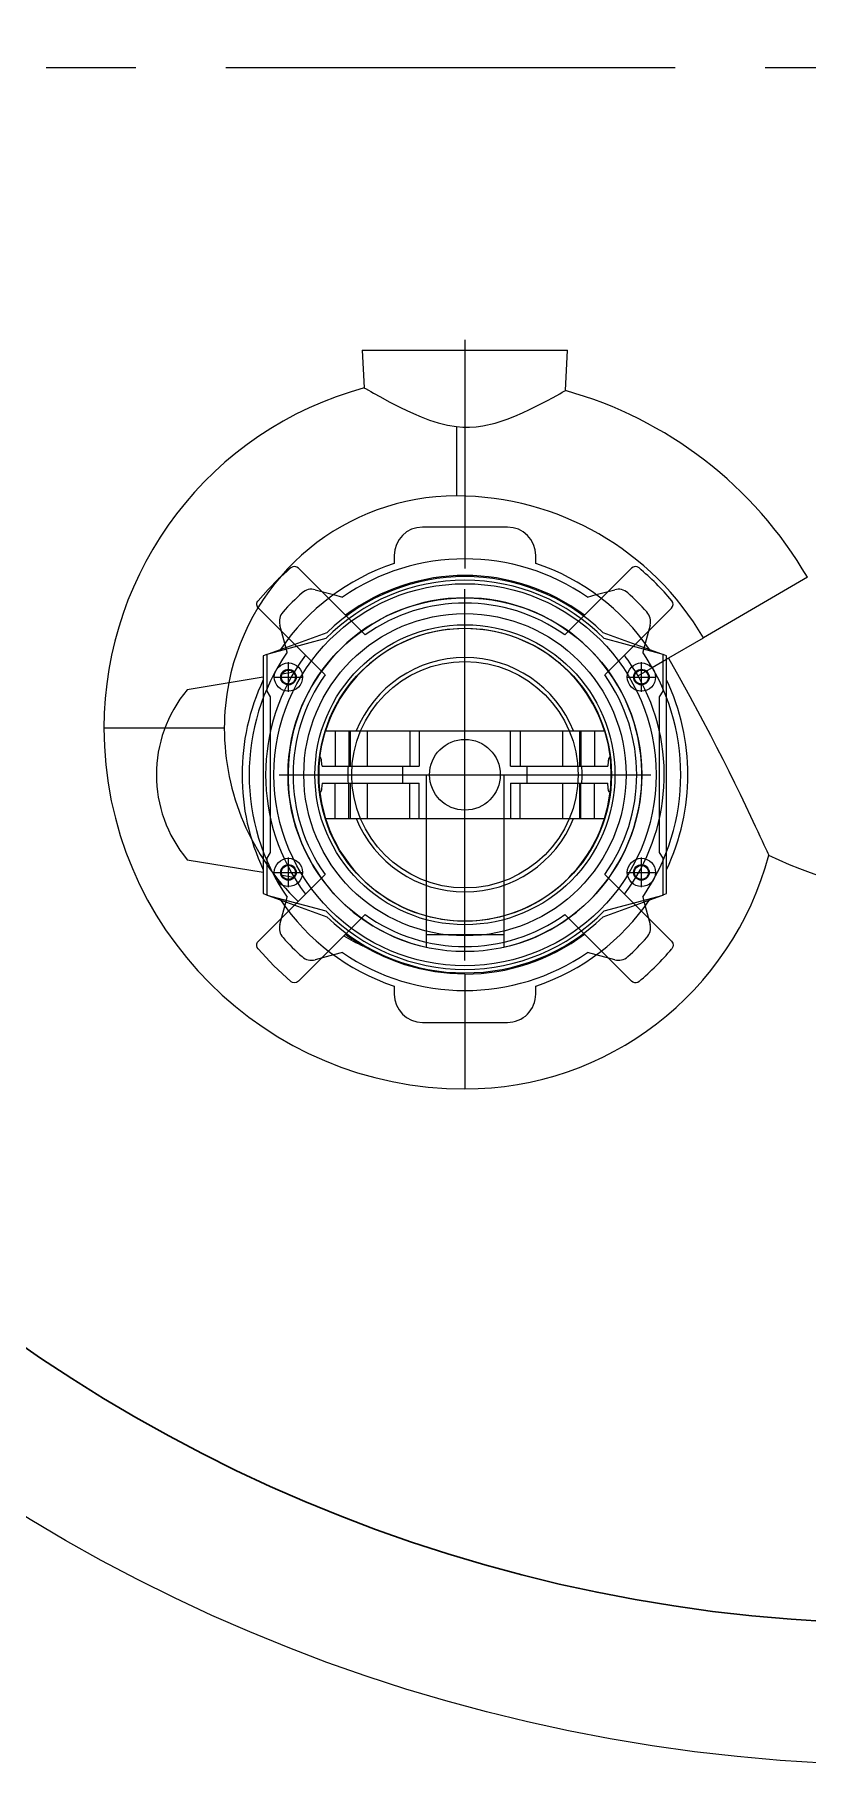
# Model space of a CAD drawing. Header units: millimetres. Extents: x 24859265 to 26550985, y 32092698 to 33532929.
# Drawn here: x 26304512 to 26305058, y 33049108 to 33050331 of the extents above; entities that cross this region are included whole.
import ezdxf

# ---------------------------------------------------------------- set-up
doc = ezdxf.new("R2010")
doc.units = ezdxf.units.MM
doc.linetypes.add('осевая', pattern=[50.8, 31.75, -6.35, 6.35, -6.35])

msp = doc.modelspace()

# ---------------------------------------------------------------- linework, layer by layer
at = {"color": 1, "linetype": 'осевая', "lineweight": 15, "ltscale": 10}
msp.add_line((26303630.9466, 33050307.8732), (26306630.9466, 33050307.8732), dxfattribs=at)
for p, q in [((26304743.3614, 33050107.9935), (26304744.7595, 33050081.3149)), ((26304743.3614, 33050107.9935), (26304888.3614, 33050107.9935)), ((26304815.8614, 33050115.3435), (26304815.8614, 33049953.6435)), ((26304886.8665, 33050079.4699), (26304888.3614, 33050107.9935)), ((26304809.8614, 33050054.0513), (26304809.8614, 33050004.9935)), ((26304845.8614, 33049982.9935), (26304785.8614, 33049982.9935)), ((26304765.8614, 33049962.9935), (26304765.8614, 33049957.3463)), ((26304865.8614, 33049957.3463), (26304865.8614, 33049962.9935)), ((26304745.3627, 33049906.7764), (26304698.2594, 33049953.8797)), ((26304933.4633, 33049953.8797), (26304886.36, 33049906.7764)), ((26304710.0798, 33049938.7405), (26304723.0728, 33049935.2591)), ((26304815.8614, 33049676.7435), (26304815.8614, 33049939.2435)), ((26304908.6499, 33049935.2591), (26304921.6429, 33049938.7405)), ((26305057.7814, 33049947.5779), (26304984.3556, 33049904.7567)), ((26304669.9752, 33049925.5954), (26304717.0784, 33049878.4922)), ((26304723.0728, 33049935.2591), (26304729.3467, 33049933.578)), ((26304902.376, 33049933.578), (26304908.6499, 33049935.2591)), ((26304961.7476, 33049925.5954), (26304914.6443, 33049878.4922)), ((26304688.5958, 33049900.7821), (26304685.1143, 33049913.775)), ((26304946.6084, 33049913.775), (26304943.127, 33049900.7821)), ((26304717.6026, 33049904.178), (26304675.8614, 33049892.9935)), ((26304718.215, 33049908.3189), (26304676.7994, 33049893.2448)), ((26304690.2769, 33049894.5081), (26304688.5958, 33049900.7821)), ((26304954.9233, 33049893.2448), (26304913.5078, 33049908.3189)), ((26304955.8614, 33049892.9935), (26304914.1201, 33049904.178)), ((26304943.127, 33049900.7821), (26304941.4459, 33049894.5081)), ((26304958.3614, 33049889.5971), (26304984.3556, 33049904.7567)), ((26304675.8614, 33049892.9034), (26304673.3614, 33049891.9935)), ((26304673.3614, 33049891.9935), (26304673.3614, 33049723.9935)), ((26304676.7994, 33049893.2448), (26304675.8614, 33049892.9034)), ((26304675.8614, 33049892.9935), (26304675.8614, 33049866.9935)), ((26304691.1808, 33049866.4935), (26304691.1808, 33049887.4935)), ((26304940.542, 33049866.4935), (26304940.542, 33049887.4935)), ((26304948.2443, 33049883.697), (26304958.3614, 33049889.5971)), ((26304955.8614, 33049892.9034), (26304954.9233, 33049893.2448)), ((26304955.8614, 33049866.9935), (26304955.8614, 33049892.9935)), ((26304958.3614, 33049891.9935), (26304955.8614, 33049892.9034)), ((26304958.3614, 33049723.9935), (26304958.3614, 33049891.9935)), ((26304673.3614, 33049876.8549), (26304619.6614, 33049867.9935)), ((26304680.6808, 33049876.9935), (26304701.6808, 33049876.9935)), ((26304694.8413, 33049880.3994), (26304686.62, 33049879.0428)), ((26304930.042, 33049876.9935), (26304951.042, 33049876.9935)), ((26304948.0861, 33049883.6047), (26304938.1432, 33049877.8061)), ((26304675.8614, 33049866.9935), (26304678.3614, 33049862.9935)), ((26304678.3614, 33049862.9935), (26304678.3614, 33049752.9935)), ((26304953.3614, 33049862.9935), (26304955.8614, 33049866.9935)), ((26304953.3614, 33049752.9935), (26304953.3614, 33049862.9935)), ((26304603.8806, 33049840.9935), (26304560.8614, 33049840.9935)), ((26304645.8614, 33049840.9935), (26304603.8806, 33049840.9935)), ((26304717.3226, 33049838.9935), (26304914.4001, 33049838.9935)), ((26304724.2283, 33049838.9935), (26304724.2283, 33049813.9935)), ((26304733.8876, 33049838.9935), (26304733.8876, 33049813.9935)), ((26304734.8614, 33049838.9935), (26304734.8614, 33049813.9935)), ((26304746.8614, 33049838.9935), (26304746.8614, 33049813.9935)), ((26304776.8614, 33049838.9935), (26304776.8614, 33049813.9935)), ((26304783.6326, 33049838.9935), (26304783.6326, 33049813.9935)), ((26304848.0901, 33049813.9935), (26304848.0901, 33049838.9935)), ((26304854.8614, 33049838.9935), (26304854.8614, 33049813.9935)), ((26304884.8614, 33049838.9935), (26304884.8614, 33049813.9935)), ((26304896.8614, 33049838.9935), (26304896.8614, 33049813.9935)), ((26304897.8351, 33049838.9935), (26304897.8351, 33049813.9935)), ((26304907.4944, 33049838.9935), (26304907.4944, 33049813.9935)), ((26304714.9681, 33049813.9935), (26304771.8614, 33049813.9935)), ((26304771.8614, 33049813.9935), (26304783.6326, 33049813.9935)), ((26304771.8614, 33049813.9935), (26304771.8614, 33049801.9935)), ((26304848.0901, 33049813.9935), (26304859.8614, 33049813.9935)), ((26304859.8614, 33049813.9935), (26304916.7547, 33049813.9935)), ((26304859.8614, 33049801.9935), (26304859.8614, 33049813.9935)), ((26304684.6114, 33049807.9935), (26304947.1114, 33049807.9935)), ((26304714.9681, 33049801.9935), (26304771.8614, 33049801.9935)), ((26304724.2283, 33049776.9935), (26304724.2283, 33049801.9935)), ((26304733.8876, 33049776.9935), (26304733.8876, 33049801.9935)), ((26304734.8614, 33049801.9935), (26304734.8614, 33049776.9935)), ((26304746.8614, 33049801.9935), (26304746.8614, 33049776.9935)), ((26304771.8614, 33049801.9935), (26304783.6326, 33049801.9935)), ((26304776.8614, 33049776.9935), (26304776.8614, 33049801.9935)), ((26304783.6326, 33049776.9935), (26304783.6326, 33049801.9935)), ((26304788.3614, 33049807.9935), (26304843.3614, 33049807.9935)), ((26304788.3614, 33049807.9935), (26304788.3614, 33049686.056)), ((26304843.3614, 33049807.9935), (26304843.3614, 33049686.056)), ((26304848.0901, 33049801.9935), (26304859.8614, 33049801.9935)), ((26304848.0901, 33049801.9935), (26304848.0901, 33049776.9935)), ((26304854.8614, 33049776.9935), (26304854.8614, 33049801.9935)), ((26304859.8614, 33049801.9935), (26304916.7547, 33049801.9935)), ((26304884.8614, 33049801.9935), (26304884.8614, 33049776.9935)), ((26304896.8614, 33049801.9935), (26304896.8614, 33049776.9935)), ((26304897.8351, 33049776.9935), (26304897.8351, 33049801.9935)), ((26304907.4944, 33049776.9935), (26304907.4944, 33049801.9935)), ((26304717.3226, 33049776.9935), (26304914.4001, 33049776.9935)), ((26304678.3614, 33049752.9935), (26304675.8614, 33049748.9935)), ((26304955.8614, 33049748.9935), (26304953.3614, 33049752.9935)), ((26304619.6614, 33049747.9935), (26304673.3614, 33049739.1321)), ((26304675.8614, 33049748.9935), (26304675.8614, 33049722.9935)), ((26304691.1808, 33049728.4935), (26304691.1808, 33049749.4935)), ((26304940.542, 33049728.4935), (26304940.542, 33049749.4935)), ((26304955.8614, 33049722.9935), (26304955.8614, 33049748.9935)), ((26304669.9752, 33049690.3916), (26304717.0784, 33049737.4948)), ((26304680.6808, 33049738.9935), (26304701.6808, 33049738.9935)), ((26304686.62, 33049736.9442), (26304694.8413, 33049735.5876)), ((26304914.6443, 33049737.4948), (26304961.7476, 33049690.3916)), ((26304930.042, 33049738.9935), (26304951.042, 33049738.9935)), ((26304673.3614, 33049723.9935), (26304675.8614, 33049723.0836)), ((26304675.8614, 33049723.0836), (26304676.7994, 33049722.7421)), ((26304675.8614, 33049722.9935), (26304717.6026, 33049711.809)), ((26304676.7994, 33049722.7421), (26304718.215, 33049707.6681)), ((26304688.5958, 33049715.2049), (26304690.2769, 33049721.4789)), ((26304913.5078, 33049707.6681), (26304954.9233, 33049722.7421)), ((26304914.1201, 33049711.809), (26304955.8614, 33049722.9935)), ((26304941.4459, 33049721.4789), (26304943.127, 33049715.2049)), ((26304954.9233, 33049722.7421), (26304955.8614, 33049723.0836)), ((26304955.8614, 33049723.0836), (26304958.3614, 33049723.9935)), ((26304685.1143, 33049702.212), (26304688.5958, 33049715.2049)), ((26304745.3627, 33049709.2105), (26304698.2594, 33049662.1073)), ((26304933.4633, 33049662.1073), (26304886.36, 33049709.2105)), ((26304943.127, 33049715.2049), (26304946.6084, 33049702.212)), ((26304788.3614, 33049695.1446), (26304843.3614, 33049695.1446)), ((26304723.0728, 33049680.7279), (26304710.0798, 33049677.2464)), ((26304729.3467, 33049682.409), (26304723.0728, 33049680.7279)), ((26304908.6499, 33049680.7279), (26304902.376, 33049682.409)), ((26304921.6429, 33049677.2464), (26304908.6499, 33049680.7279)), ((26304815.8614, 33049667.1649), (26304815.8614, 33049632.9935)), ((26304765.8614, 33049658.6407), (26304765.8614, 33049652.9935)), ((26304865.8614, 33049652.9935), (26304865.8614, 33049658.6407)), ((26304785.8614, 33049632.9935), (26304845.8614, 33049632.9935)), ((26304815.8614, 33049632.9935), (26304815.8614, 33049585.9935))]:
    msp.add_line(p, q)
for points in [[(26304744.7586, 33050081.3321), (26304744.9168, 33050081.242), (26304745.511, 33050080.9037), (26304747.6742, 33050079.6765), (26304749.2982, 33050078.76), (26304751.2639, 33050077.6568), (26304756.188, 33050074.9278), (26304762.3823, 33050071.5831), (26304766.1968, 33050069.5856), (26304770.3105, 33050067.4971), (26304774.7591, 33050065.3301), (26304779.4848, 33050063.1529), (26304784.9422, 33050060.831), (26304790.7191, 33050058.6438), (26304796.9232, 33050056.6655), (26304803.4566, 33050055.0686), (26304809.8614, 33050054.0513)], [(26304809.8614, 33050054.0513), (26304814.4309, 33050053.6895), (26304819.1024, 33050053.6505), (26304823.7942, 33050053.9463), (26304828.5059, 33050054.5705), (26304837.2458, 33050056.5271), (26304845.6688, 33050059.2583), (26304851.1865, 33050061.4145), (26304856.4472, 33050063.6908), (26304861.4972, 33050066.044), (26304866.2304, 33050068.3734), (26304870.4346, 33050070.5258), (26304874.2754, 33050072.5495), (26304877.7634, 33050074.4275), (26304880.7746, 33050076.0752), (26304882.9338, 33050077.2698), (26304884.6571, 33050078.2303), (26304885.927, 33050078.9417), (26304886.6707, 33050079.3597), (26304886.8665, 33050079.4699), (26304886.8665, 33050079.4699)], [(26304669.7435, 33049930.9999), (26304676.7265, 33049938.8464), (26304684.1535, 33049946.3193)], [(26304669.6162, 33049926.0071), (26304669.1988, 33049926.6902), (26304668.8282, 33049927.9804), (26304668.9055, 33049929.3211), (26304669.4223, 33049930.5609), (26304669.7435, 33049930.9999)], [(26304959.6054, 33049890.3227), (26304967.2639, 33049876.885), (26304974.7618, 33049863.3554), (26304982.1157, 33049849.7146), (26304989.2971, 33049836.033), (26304993.6684, 33049827.5312), (26304997.9582, 33049819.0613), (26305002.1757, 33049810.6138), (26305006.2865, 33049802.268), (26305010.2073, 33049794.2073), (26305013.9762, 33049786.3694), (26305017.6068, 33049778.7385), (26305020.9854, 33049771.5689), (26305022.6954, 33049767.9158), (26305024.2864, 33049764.5024), (26305025.7492, 33049761.3521), (26305027.0547, 33049758.5312), (26305028.1516, 33049756.154), (26305029.059, 33049754.1829), (26305029.7588, 33049752.6599), (26305030.2293, 33049751.6344), (26305030.426, 33049751.2055), (26305030.4572, 33049751.1374)], [(26304713.1305, 33049818.8224), (26304714.4652, 33049827.7347), (26304716.5716, 33049836.4969), (26304717.3226, 33049838.9935)], [(26304914.4001, 33049838.9935), (26304916.727, 33049830.2873), (26304918.2862, 33049821.4115), (26304918.5922, 33049818.8224)], [(26304714.9681, 33049813.9935), (26304714.6231, 33049817.6825), (26304714.422, 33049818.8477), (26304714.1516, 33049819.7947), (26304713.94, 33049820.1508), (26304713.7082, 33049820.2049), (26304713.5071, 33049819.9785), (26304713.2465, 33049819.2895), (26304713.1305, 33049818.8224)], [(26304918.5922, 33049818.8224), (26304918.5766, 33049818.8917), (26304918.2859, 33049819.8384), (26304918.0684, 33049820.1692), (26304917.8332, 33049820.1917), (26304917.634, 33049819.9328), (26304917.3862, 33049819.2142), (26304917.0786, 33049817.5306), (26304916.7547, 33049813.9935)], [(26304714.9681, 33049801.9935), (26304714.6231, 33049798.3045), (26304714.422, 33049797.1393), (26304714.1516, 33049796.1923), (26304713.94, 33049795.8361), (26304713.7082, 33049795.782), (26304713.5071, 33049796.0085), (26304713.2465, 33049796.6975), (26304713.1305, 33049797.1646)], [(26304918.5922, 33049797.1646), (26304918.5766, 33049797.0953), (26304918.2859, 33049796.1486), (26304918.0684, 33049795.8178), (26304917.8332, 33049795.7953), (26304917.634, 33049796.0542), (26304917.3862, 33049796.7727), (26304917.0786, 33049798.4564), (26304916.7547, 33049801.9935)], [(26304713.1305, 33049797.1646), (26304714.4652, 33049788.2523), (26304716.5716, 33049779.4901), (26304717.3226, 33049776.9935)], [(26304914.4001, 33049776.9935), (26304916.727, 33049785.6997), (26304918.2862, 33049794.5755), (26304918.5922, 33049797.1646)], [(26304669.7435, 33049684.9871), (26304669.1031, 33049686.0445), (26304668.8201, 33049687.2001), (26304668.8989, 33049688.4311), (26304669.4149, 33049689.6883), (26304669.9752, 33049690.3916)], [(26304692.8549, 33049661.8757), (26304680.8453, 33049672.8948), (26304669.7435, 33049684.9871)], [(26304815.8614, 33049667.1649), (26304805.2364, 33049667.5671), (26304794.6115, 33049668.7807), (26304783.9222, 33049670.8419), (26304773.3615, 33049673.7432), (26304765.7614, 33049676.3942), (26304758.3009, 33049679.4854), (26304750.9577, 33049683.0359), (26304743.8081, 33049687.0184)], [(26304961.7476, 33049690.3916), (26304962.6479, 33049689.0111), (26304962.9188, 33049687.6154), (26304962.7505, 33049686.4139), (26304962.2968, 33049685.4203), (26304961.9792, 33049684.9871)], [(26304698.2594, 33049662.1073), (26304696.7587, 33049661.1625), (26304695.4347, 33049660.9357), (26304694.0288, 33049661.1895), (26304693.0362, 33049661.7318), (26304692.8549, 33049661.8757)], [(26304938.8678, 33049661.8757), (26304937.9125, 33049661.2788), (26304936.8801, 33049660.9792), (26304935.7869, 33049660.9677), (26304934.5869, 33049661.3172), (26304933.4633, 33049662.1073)]]:
    msp.add_lwpolyline(points)
at = {"ltscale": 10}
msp.add_circle((26305130.9466, 33050307.9935), 1200, dxfattribs=at)
at = {"lineweight": 30}
msp.add_circle((26305130.9466, 33050307.9935), 1100, dxfattribs=at)
for centre, radius in [((26304815.8614, 33049807.9935), 135), ((26304815.8614, 33049807.9935), 125), ((26304815.8614, 33049807.9935), 113.85), ((26304815.8614, 33049807.9935), 106), ((26304815.8614, 33049807.9935), 103.5), ((26304815.8614, 33049807.9935), 80), ((26304691.1808, 33049876.9935), 10), ((26304691.1808, 33049876.9935), 5.5), ((26304691.1808, 33049876.9935), 5), ((26304940.542, 33049876.9935), 10), ((26304940.542, 33049876.9935), 5.5), ((26304940.542, 33049876.9935), 5), ((26304815.8614, 33049807.9935), 25), ((26304691.1808, 33049738.9935), 10), ((26304691.1808, 33049738.9935), 5.5), ((26304691.1808, 33049738.9935), 5), ((26304940.542, 33049738.9935), 10), ((26304940.542, 33049738.9935), 5.5), ((26304940.542, 33049738.9935), 5)]:
    msp.add_circle(centre, radius)
for centre, radius, start, end in [((26304809.8614, 33049840.9935), 249, 105.1513717, 180), ((26304809.8614, 33049802.9935), 287, 30.2502893, 74.4365359), ((26304809.8614, 33049840.9935), 164, 90, 168.805742), ((26304809.8614, 33049802.9935), 202, 30.2502893, 90), ((26304785.8614, 33049962.9935), 20, 90, 180), ((26304845.8614, 33049962.9935), 20, 0, 90), ((26304815.8614, 33049807.9935), 191, 130.0916862, 133.5960773), ((26304815.8614, 33049807.9935), 157.5, 108.509405, 145.843821), ((26304695.431, 33049951.0513), 4, 45, 130.0916862), ((26304815.8614, 33049807.9935), 152.5, 55.4372047, 124.5627953), ((26304815.8614, 33049807.9935), 140.8071, 53.1658095, 126.8341905), ((26304815.8614, 33049807.9935), 157.5, 34.156179, 71.490595), ((26304936.2917, 33049951.0513), 4, 49.9083138, 135), ((26304815.8614, 33049807.9935), 191, 40.0916862, 49.9083138), ((26304815.8614, 33049807.9935), 172.5, 131.8275307, 138.1724682), ((26304707.4916, 33049929.0813), 10, 75.0000001, 131.8275129), ((26304815.8614, 33049807.9935), 137.5, 44.3888141, 135.6111859), ((26304815.8614, 33049807.9935), 140, 45.7752866, 134.2247134), ((26304924.2311, 33049929.0813), 10, 48.1724682, 104.9999999), ((26304815.8614, 33049807.9935), 172.5, 41.8275318, 48.1724682), ((26304672.8036, 33049928.4239), 4, 217.1711255, 225), ((26304815.8614, 33049807.9935), 125, 282.7090329, 257.2909671), ((26304815.8614, 33049807.9935), 121.3595, 54.4855917, 125.5144083), ((26304958.9191, 33049928.4239), 4, 315, 40.0916862), ((26304694.7736, 33049916.3632), 10, 138.1724682, 194.9999999), ((26304936.9491, 33049916.3632), 10, 345.0000001, 41.8275318), ((26304815.8614, 33049807.9935), 103.3, 17.4634176, 162.5365824), ((26304815.8614, 33049807.9935), 152.5, 145.4372047, 214.5627953), ((26304815.8614, 33049807.9935), 140.8071, 143.1658095, 216.8341905), ((26304815.8614, 33049807.9935), 82.8, 21.9869951, 158.0130049), ((26304815.8614, 33049807.9935), 140.8071, 29.7227255, 36.8341905), ((26304815.8614, 33049807.9935), 152.5, 325.4372047, 34.5627953), ((26304815.8614, 33049807.9935), 157.5, 154.7912346, 205.2087654), ((26304815.8614, 33049807.9935), 121.3595, 144.4855917, 215.5144083), ((26304815.8614, 33049807.9935), 121.3595, 324.4855917, 35.5144083), ((26304815.8614, 33049807.9935), 140.8286, 323.1645539, 29.7228061), ((26304815.8614, 33049807.9935), 157.5, 334.7912346, 25.2087654), ((26304691.3302, 33049807.9935), 93.4688, 140.0644592, 219.9355408), ((26304809.8614, 33049840.9935), 164, 168.805742, 180), ((26304815.8614, 33049840.9935), 255, 180, 270), ((26304815.8614, 33049840.9935), 170, 180, 226.1239199), ((26304815.8614, 33049807.9935), 103.3, 173.98267, 186.01733), ((26304815.8614, 33049807.9935), 82.8, 175.8444896, 184.1555104), ((26304815.8614, 33049807.9935), 82.8, 355.8444896, 4.1555104), ((26304815.8614, 33049807.9935), 103.3, 353.98267, 6.01733), ((26304815.8614, 33049807.9935), 103.3, 197.4634176, 342.5365824), ((26304815.8614, 33049807.9935), 82.8, 201.9869951, 338.0130049), ((26304815.8614, 33049807.9935), 222, 270, 345.1714938), ((26305152.803, 33050002.9935), 280, 244.0820728, 270), ((26304815.8614, 33049807.9935), 157.5, 214.156179, 251.490595), ((26304815.8614, 33049807.9935), 157.5, 288.509405, 325.843821), ((26304815.8614, 33049807.9935), 137.5, 224.3888141, 315.6111859), ((26304815.8614, 33049807.9935), 140, 225.7752866, 314.2247134), ((26304815.8614, 33049807.9935), 121.3595, 234.4855917, 305.5144083), ((26304694.7736, 33049699.6238), 10, 165.0000001, 221.8275318), ((26304815.8614, 33049807.9935), 172.5, 221.8275318, 228.1724682), ((26304815.8614, 33049840.9935), 170, 239.768191, 244.9225582), ((26304815.8614, 33049807.9935), 140.8071, 233.1658095, 239.2217867), ((26304815.8614, 33049807.9935), 140.8286, 270, 306.8354461), ((26304815.8614, 33049807.9935), 172.5, 311.8275307, 318.1724682), ((26304936.9491, 33049699.6238), 10, 318.1724682, 14.9999999), ((26304707.4916, 33049686.9057), 10, 228.1724682, 284.9999999), ((26304815.8614, 33049807.9935), 152.5, 235.4372047, 304.5627953), ((26304924.2311, 33049686.9057), 10, 255.0000001, 311.8275129), ((26304815.8614, 33049807.9935), 191, 310.091687, 319.9083141), ((26304785.8614, 33049652.9935), 20, 180, 270), ((26304845.8614, 33049652.9935), 20, 270, 0.0000009)]:
    msp.add_arc(centre, radius, start, end)
for p in [(26304815.8614, 33049807.9935), (26304815.8614, 33049807.9935, 298.5), (26304815.8614, 33049807.9935, 3), (26304815.8614, 33049807.9935, 406), (26304815.8614, 33049807.9935, 294), (26304815.8614, 33049807.9935, 675), (26304815.8614, 33049807.9935, 406)]:
    msp.add_point(p)

doc.saveas('drawing.dxf')
